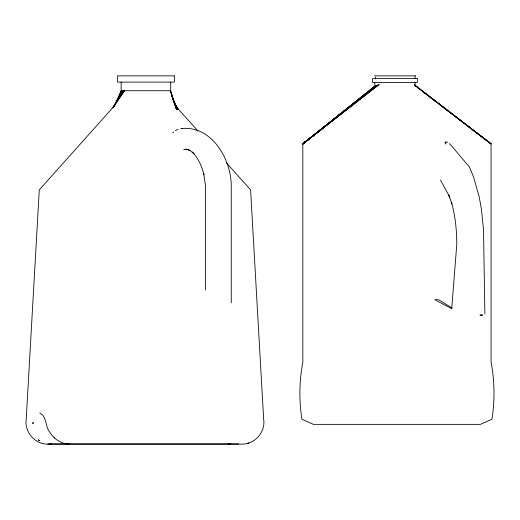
<?xml version="1.0" encoding="UTF-8"?>
<svg xmlns="http://www.w3.org/2000/svg" width="520" height="520" viewBox="0 0 520 520"><rect width="100%" height="100%" fill="white"/><g stroke="black" fill="none" stroke-linecap="round" stroke-linejoin="round"><path stroke-width="0.78" d="M451.776 308.191L456.781 244.283C456.729 230.042 455.332 215.696 451.347 201.988L451.958 203.944L448.734 195.182L449.872 197.262L440.486 180.128M115.414 104.117L121.141 90.734L121.141 82.108M114.894 105.034L121.57 90.734L116.415 102.174L121.999 90.734L113.425 107.172M114.998 105.034L115.694 103.603M113.926 106.567L123.247 90.734L112.84 107.945M113.796 106.665L114.686 105.339M116.467 102.681L124.488 90.734L111.332 109.317L39.279 189.872L26.221 419.14C24.102 431.743 34.905 444.294 47.677 444.138L242.183 444.138C254.956 444.301 265.772 431.75 263.653 419.14L250.594 189.872L226.395 162.819M172.835 132.71L173.706 131.924M414.59 84.89L491.062 143.865L491.062 362.024C494.644 380.854 494.936 400.303 491.953 419.237L480.512 424.353L313.378 424.353L301.932 419.237C298.954 400.303 299.247 380.854 302.829 362.024L302.829 143.865L375.011 86.119M379.269 84.481L302.829 143.865L374.803 86.203L374.803 82.524M378.644 84.715L302.829 143.865L351.481 105.079M352.742 104.072L372.333 88.452M373.594 87.445L375.492 85.937M324.48 126.9L302.829 143.865L375.336 85.995M377.735 85.066L302.829 143.865L375.732 85.839M327.041 124.813L302.829 143.865L376.409 85.579M377.046 85.332L302.829 143.865L328.114 123.799M329.381 122.798L345.813 109.752M347.711 108.251L348.972 107.244M350.24 106.242L351.5 105.242M352.768 104.234L362.251 96.713M371.098 89.687L372.365 88.686M373.626 87.685L374.894 86.677M302.829 143.865L330.245 122.206M337.253 116.662L338.533 115.655M339.807 114.647L341.081 113.64M342.355 112.632L350.643 106.087M368.491 91.981L369.766 90.974M334.685 118.794L335.959 117.793M337.233 116.792L338.507 115.784M339.781 114.784L344.24 111.273M334.672 118.911L335.946 117.916M337.22 116.916L338.494 115.921M175.364 130.676L177.996 129.266M444.957 141.921L447.85 142.246M227.968 444.138L230.867 443.84M181.603 128.544L182.689 128.648L180.863 128.615C211.237 124.956 230.822 158.347 231.257 185.036L231.257 302.789M48.639 444.138L51.623 443.924M47.677 444.138L51.057 443.924M374.381 75.861L415.545 75.861M121.141 90.734L170.709 90.734L176.384 109.317L170.281 90.734L176.683 109.317L171.217 94.452M445.562 143.865L446.062 143.865M449.306 143.865L449.813 143.865L469.521 167.128L473.668 177.314L479.258 197.1L481.5 209.651L483.516 229.886L484.887 314.054M183.736 149.513L188.643 149.513M39.721 412.938C47.093 416.357 45.058 426.621 49.803 432.276C53.963 439.056 61.373 444.08 69.55 444.138M51.291 443.924L238.641 443.924M187.181 149.331L185.718 149.149L190.138 150.508L187.603 149.26L190.899 151.216L194.019 153.862L192.303 152.022C198.347 158.203 201.877 166.355 203.925 174.655L203.691 173.622L205.498 185.718L205.498 289.919M451.782 308.744L434.818 299.689L438.568 299.689L451.99 307.911M414.999 85.774L416.286 86.755M417.579 87.744L418.866 88.725M426.601 94.634L432.406 99.067M438.848 103.987L445.939 109.401M447.226 110.39L448.519 111.371M449.807 112.359L491.062 143.865L414.966 85.28M422.338 91.507L425.549 93.951M432.614 99.333L437.106 102.759M443.528 107.653L450.593 113.035M454.447 115.973L464.081 123.312M465.368 124.293L491.062 143.865L422.175 91.007M414.453 85.078L420.888 90.019M54.177 437.723L54.561 438.048M414.739 85.033L415.123 85.501L415.123 82.42M197.893 130.962L178.536 109.317L174.909 104.195M175.422 105.339L178.159 109.317L173.758 101.745M445.75 143.39L445.094 142.357M174.922 104.501L177.567 109.317L172.744 99.314M173.27 100.744L174.272 102.888M174.941 104.319L177.268 109.317L171.333 94.452M415.123 75.861L415.123 78.572M375.492 77.038L375.492 78.988M170.709 82.108L170.709 90.734M33.059 422.513L32.942 423.768L33.059 422.513M248.45 443.021L247.904 443.176L248.45 443.021M482.606 315.048L480.071 315.088L482.606 315.048M174.356 75.861L117.494 75.861L117.494 82.108L174.356 82.108L174.356 75.861M417.313 78.618L372.613 78.618L372.613 82.511L417.313 82.511L417.313 78.618M38.447 439.926L39.41 440.726L38.447 439.926"/></g></svg>
